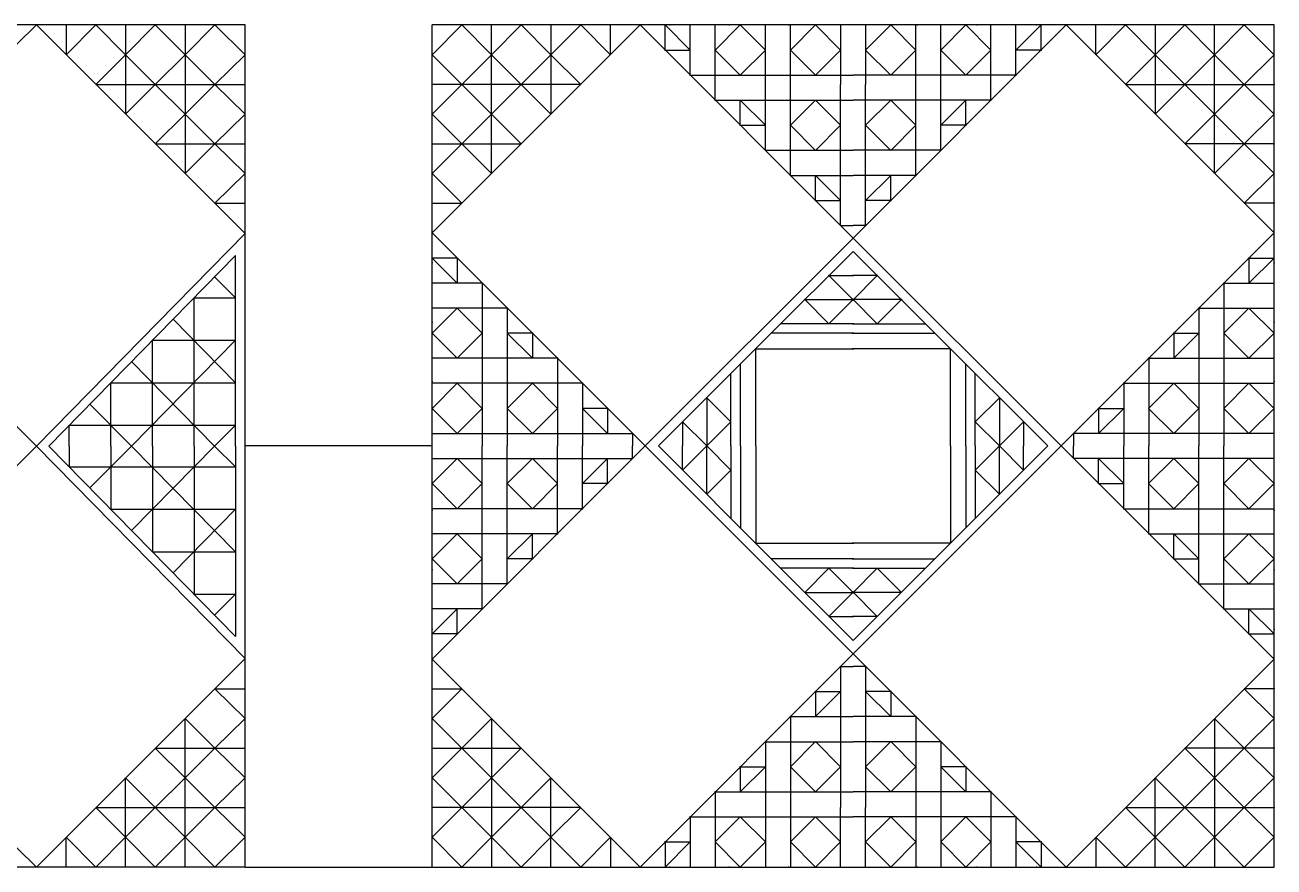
# Model space of a CAD drawing. Extents: x 4.878 to 4.998, y 5.008 to 5.128.
# Drawn here: x 4.95803 to 4.99809, y 5.00825 to 5.03525 of the extents above; entities that cross this region are included whole.
import ezdxf

# ---------------------------------------------------------------- set-up
doc = ezdxf.new("R2010")
doc.units = 0
doc.header["$MEASUREMENT"] = 0
doc.layers.get('0').update_dxf_attribs({"linetype": 'CONTINUOUS'})
for name, color, linetype in [('2', 2, 'CONTINUOUS'), ('4', 5, 'CONTINUOUS'), ('MOT', 1, 'CONTINUOUS')]:
    doc.layers.add(name, color=color, linetype=linetype)

msp = doc.modelspace()

# ---------------------------------------------------------------- linework, layer by layer
for p, q in [((4.965089360699613, 5.035245139842889), (4.938089360699612, 5.035245139842889)), ((4.965089360699613, 5.00824513984289), (4.965089360699613, 5.035245139842889)), ((4.971089360699606, 5.008245139842897), (4.971089360699606, 5.035245139842896)), ((4.998089360699607, 5.035245139842896), (4.971089360699606, 5.035245139842896)), ((4.998089360699607, 5.008245139842897), (4.998089360699607, 5.035245139842896)), ((4.965089360699613, 5.00824513984289), (4.938089360699612, 5.00824513984289)), ((4.965089360699613, 5.008245139842902), (4.971089360699613, 5.008245139842902)), ((4.971089360699606, 5.008245139842897), (4.998089360699607, 5.008245139842897))]:
    msp.add_line(p, q)
at = {"color": 1}
for p, q in [((4.977758222876451, 5.035245139842896), (4.971089360699606, 5.028576277666048)), ((4.972042055296297, 5.035245139842896), (4.971089360699606, 5.034292445246203)), ((4.972994749892989, 5.034292445246203), (4.972042055296297, 5.035245139842896)), ((4.972994749892989, 5.030481666859433), (4.972994749892989, 5.035245139842896)), ((4.972994749892989, 5.034292445246203), (4.97394744448968, 5.035245139842896)), ((4.97394744448968, 5.035245139842896), (4.974900139086378, 5.034292445246203)), ((4.974900139086378, 5.035245139842896), (4.974900139086378, 5.032387056052818)), ((4.974900139086378, 5.034292445246203), (4.975852833683069, 5.035245139842896)), ((4.975852833683069, 5.035245139842896), (4.97680552827976, 5.034292445246203)), ((4.97680552827976, 5.034292445246203), (4.97680552827976, 5.035245139842896)), ((4.977758222876451, 5.035245139842896), (4.984589360699607, 5.028414002019744)), ((4.978561820768766, 5.034441541950586), (4.978561820768766, 5.035245139842896)), ((4.978561820768766, 5.035245139842896), (4.979365418661073, 5.034441541950586)), ((4.979365418661073, 5.034441541950586), (4.979365418661073, 5.035245139842896)), ((4.980169016553381, 5.032834346165965), (4.980169016553381, 5.035245139842896)), ((4.980169016553381, 5.034441541950586), (4.980972614445696, 5.035245139842896)), ((4.980972614445696, 5.035245139842896), (4.981776212338003, 5.034441541950586)), ((4.981776212338003, 5.032030748273655), (4.981776212338003, 5.035245139842896)), ((4.982579810230311, 5.030423552489035), (4.982579810230311, 5.035245139842896)), ((4.982579810230311, 5.034440430473556), (4.983383408122625, 5.035245139842896)), ((4.983383408122625, 5.035245139842896), (4.984187006014933, 5.034440430473556)), ((4.984187006014933, 5.035245139842896), (4.984187006014933, 5.03333975064951)), ((4.991420498522755, 5.035245139842896), (4.984589360699607, 5.028414002019744)), ((4.984991715384274, 5.035245139842896), (4.984991715384274, 5.03333975064951)), ((4.985795313276588, 5.035245139842896), (4.984991715384274, 5.034440430473556)), ((4.986598911168896, 5.034440430473556), (4.985795313276588, 5.035245139842896)), ((4.986598911168896, 5.030423552489035), (4.986598911168896, 5.035245139842896)), ((4.988206106953518, 5.035245139842896), (4.987402509061203, 5.034441541950586)), ((4.987402509061203, 5.032030748273655), (4.987402509061203, 5.035245139842896)), ((4.989009704845826, 5.034441541950586), (4.988206106953518, 5.035245139842896)), ((4.989009704845826, 5.032834346165965), (4.989009704845826, 5.035245139842896)), ((4.990616900630448, 5.035245139842896), (4.989813302738133, 5.034441541950586)), ((4.989813302738133, 5.034441541950586), (4.989813302738133, 5.035245139842896)), ((4.990616900630448, 5.034441541950586), (4.990616900630448, 5.035245139842896)), ((4.991420498522755, 5.035245139842896), (4.998089360699607, 5.028576277666048)), ((4.993325887716145, 5.035245139842896), (4.992373193119446, 5.034292445246203)), ((4.992373193119446, 5.034292445246203), (4.992373193119446, 5.035245139842896)), ((4.994278582312836, 5.034292445246203), (4.993325887716145, 5.035245139842896)), ((4.995231276909527, 5.035245139842896), (4.994278582312836, 5.034292445246203)), ((4.994278582312836, 5.035245139842896), (4.994278582312836, 5.032387056052818)), ((4.996183971506218, 5.034292445246203), (4.995231276909527, 5.035245139842896)), ((4.996183971506218, 5.030481666859433), (4.996183971506218, 5.035245139842896)), ((4.996183971506218, 5.034292445246203), (4.997136666102909, 5.035245139842896)), ((4.997136666102909, 5.035245139842896), (4.998089360699607, 5.034292445246203)), ((4.971089360699606, 5.034292445246203), (4.972042055296297, 5.03333975064951)), ((4.972042055296297, 5.03333975064951), (4.972994749892989, 5.034292445246203)), ((4.97394744448968, 5.03333975064951), (4.972994749892989, 5.034292445246203)), ((4.974900139086378, 5.034292445246203), (4.97394744448968, 5.03333975064951)), ((4.975852833683069, 5.03333975064951), (4.974900139086378, 5.034292445246203)), ((4.978561820768766, 5.034441541950586), (4.979365418661073, 5.034441541950586)), ((4.979365418661073, 5.033637944058276), (4.979365418661073, 5.034441541950586)), ((4.980972614445696, 5.033635721104217), (4.980169016553381, 5.034441541950586)), ((4.981776212338003, 5.034441541950586), (4.980972614445696, 5.033635721104217)), ((4.983383408122625, 5.033635721104217), (4.982579810230311, 5.034440430473556)), ((4.984187006014933, 5.034440430473556), (4.983383408122625, 5.033635721104217)), ((4.984991715384274, 5.034440430473556), (4.985795313276588, 5.033635721104217)), ((4.985795313276588, 5.033635721104217), (4.986598911168896, 5.034440430473556)), ((4.987402509061203, 5.034441541950586), (4.988206106953518, 5.033635721104217)), ((4.988206106953518, 5.033635721104217), (4.989009704845826, 5.034441541950586)), ((4.990616900630448, 5.034441541950586), (4.989813302738133, 5.034441541950586)), ((4.989813302738133, 5.033637944058276), (4.989813302738133, 5.034441541950586)), ((4.993325887716145, 5.03333975064951), (4.994278582312836, 5.034292445246203)), ((4.994278582312836, 5.034292445246203), (4.995231276909527, 5.03333975064951)), ((4.995231276909527, 5.03333975064951), (4.996183971506218, 5.034292445246203)), ((4.997136666102909, 5.03333975064951), (4.996183971506218, 5.034292445246203)), ((4.998089360699607, 5.034292445246203), (4.997136666102909, 5.03333975064951)), ((4.971089360699606, 5.032387056052817), (4.972042055296297, 5.03333975064951)), ((4.975852833683069, 5.03333975064951), (4.971089360699606, 5.03333975064951)), ((4.972042055296297, 5.03333975064951), (4.972994749892989, 5.032387056052817)), ((4.97394744448968, 5.03333975064951), (4.972994749892989, 5.032387056052818)), ((4.974900139086378, 5.032387056052818), (4.97394744448968, 5.03333975064951)), ((4.979365418661073, 5.033637944058276), (4.984589360699607, 5.033637944058276)), ((4.984187006014933, 5.028816356704414), (4.984187006014933, 5.03333975064951)), ((4.989813302738133, 5.033637944058276), (4.984589360699607, 5.033637944058276)), ((4.984991715384274, 5.028816356704414), (4.984991715384274, 5.03333975064951)), ((4.993325887716145, 5.03333975064951), (4.998089360699607, 5.03333975064951)), ((4.994278582312836, 5.032387056052818), (4.995231276909527, 5.03333975064951)), ((4.995231276909527, 5.03333975064951), (4.996183971506218, 5.032387056052818)), ((4.997136666102909, 5.03333975064951), (4.996183971506218, 5.032387056052817)), ((4.998089360699607, 5.032387056052817), (4.997136666102909, 5.03333975064951)), ((4.980169016553381, 5.032834346165965), (4.984589360699607, 5.032834346165965)), ((4.980972614445696, 5.032834346165965), (4.981776212338003, 5.032030748273655)), ((4.980972614445696, 5.032030748273655), (4.980972614445696, 5.032834346165965)), ((4.982579810230311, 5.032029636796626), (4.983383408122625, 5.032834346165965)), ((4.983383408122625, 5.032834346165965), (4.984187006014933, 5.032029636796626)), ((4.989009704845826, 5.032834346165965), (4.984589360699607, 5.032834346165965)), ((4.985795313276588, 5.032834346165965), (4.984991715384274, 5.032029636796626)), ((4.986598911168896, 5.032029636796626), (4.985795313276588, 5.032834346165965)), ((4.988206106953518, 5.032834346165965), (4.987402509061203, 5.032030748273655)), ((4.988206106953518, 5.032030748273655), (4.988206106953518, 5.032834346165965)), ((4.972042055296297, 5.031434361456125), (4.971089360699606, 5.032387056052817)), ((4.972994749892989, 5.032387056052817), (4.972042055296297, 5.031434361456125)), ((4.972994749892989, 5.032387056052818), (4.97394744448968, 5.031434361456125)), ((4.996183971506218, 5.032387056052818), (4.995231276909527, 5.031434361456125)), ((4.996183971506218, 5.032387056052817), (4.997136666102909, 5.031434361456125)), ((4.997136666102909, 5.031434361456125), (4.998089360699607, 5.032387056052817)), ((4.980972614445696, 5.032030748273655), (4.981776212338003, 5.032030748273655)), ((4.981776212338003, 5.031227150381345), (4.981776212338003, 5.032030748273655)), ((4.983383408122625, 5.031224927427286), (4.982579810230311, 5.032029636796626)), ((4.984187006014933, 5.032029636796626), (4.983383408122625, 5.031224927427286)), ((4.984991715384274, 5.032029636796626), (4.985795313276588, 5.031224927427286)), ((4.985795313276588, 5.031224927427286), (4.986598911168896, 5.032029636796626)), ((4.987402509061203, 5.031227150381345), (4.987402509061203, 5.032030748273655)), ((4.988206106953518, 5.032030748273655), (4.987402509061203, 5.032030748273655)), ((4.972042055296297, 5.031434361456125), (4.971089360699606, 5.030481666859433)), ((4.971089360699606, 5.031434361456125), (4.97394744448968, 5.031434361456125)), ((4.972994749892989, 5.030481666859433), (4.972042055296297, 5.031434361456125)), ((4.998089360699607, 5.031434361456125), (4.995231276909527, 5.031434361456125)), ((4.996183971506218, 5.030481666859433), (4.997136666102909, 5.031434361456125)), ((4.997136666102909, 5.031434361456125), (4.998089360699607, 5.030481666859433)), ((4.981776212338003, 5.031227150381345), (4.984589360699607, 5.031227150381345)), ((4.987402509061203, 5.031227150381345), (4.984589360699607, 5.031227150381345)), ((4.987402509061203, 5.031227150381345), (4.986598911168896, 5.031227150381345)), ((4.971089360699606, 5.030481666859433), (4.972042055296297, 5.029528972262741)), ((4.982579810230311, 5.030423552489035), (4.984589360699607, 5.030423552489035)), ((4.983383408122625, 5.030423552489035), (4.984187006014933, 5.029619954596725)), ((4.983383408122625, 5.029619954596725), (4.983383408122625, 5.030423552489035)), ((4.986598911168896, 5.030423552489035), (4.984589360699607, 5.030423552489035)), ((4.985795313276588, 5.030423552489035), (4.984991715384274, 5.029619954596725)), ((4.985795313276588, 5.029619954596725), (4.985795313276588, 5.030423552489035)), ((4.998089360699607, 5.030481666859433), (4.997136666102909, 5.029528972262741)), ((4.971089360699606, 5.029528972262741), (4.972042055296297, 5.029528972262741)), ((4.983383408122625, 5.029619954596725), (4.984187006014933, 5.029619954596725)), ((4.985795313276588, 5.029619954596725), (4.984991715384274, 5.029619954596725)), ((4.998089360699607, 5.029528972262741), (4.997136666102909, 5.029528972262741)), ((4.971089360699606, 5.028576277666048), (4.977920498522755, 5.021745139842896)), ((4.984187006014933, 5.028816356704414), (4.984589360699607, 5.028816356704414)), ((4.984991715384274, 5.028816356704414), (4.984589360699607, 5.028816356704414)), ((4.998089360699607, 5.028576277666048), (4.991258222876452, 5.021745139842896)), ((4.977920498522755, 5.021745139842896), (4.984589360699607, 5.028414002019744)), ((4.991258222876452, 5.021745139842896), (4.984589360699607, 5.028414002019744)), ((4.971089360699606, 5.027772679773737), (4.971892958591914, 5.026969081881427)), ((4.971892958591914, 5.027772679773737), (4.971089360699606, 5.027772679773737)), ((4.971892958591914, 5.027772679773737), (4.971892958591914, 5.026969081881427)), ((4.981963507348167, 5.025360601146407), (4.984589360699607, 5.027986454497842)), ((4.987215214051039, 5.025360601146407), (4.984589360699607, 5.027986454497842)), ((4.997285762807293, 5.027772679773737), (4.997285762807293, 5.026969081881427)), ((4.998089360699607, 5.027772679773737), (4.997285762807293, 5.026969081881427)), ((4.997285762807293, 5.027772679773737), (4.998089360699607, 5.027772679773737)), ((4.971892958591914, 5.026969081881427), (4.971089360699606, 5.026969081881427)), ((4.972696556484221, 5.026969081881427), (4.971892958591914, 5.026969081881427)), ((4.972696556484221, 5.026969081881427), (4.972696556484221, 5.021745139842896)), ((4.983814850166466, 5.027211943964703), (4.984608933441235, 5.027211943964703)), ((4.983814850166466, 5.027211943964703), (4.984610872936832, 5.026415921194335)), ((4.985363871232748, 5.027211943964703), (4.984567848462374, 5.026415921194335)), ((4.985363871232748, 5.027211943964703), (4.984569787957971, 5.027211943964703)), ((4.996482164914985, 5.026969081881427), (4.996482164914985, 5.021745139842896)), ((4.996482164914985, 5.026969081881427), (4.997285762807293, 5.026969081881427)), ((4.997285762807293, 5.026969081881427), (4.998089360699607, 5.026969081881427)), ((4.971892958591914, 5.026165483989117), (4.971089360699606, 5.025361886096807)), ((4.973500154376536, 5.026165483989117), (4.971089360699606, 5.026165483989117)), ((4.972698779438288, 5.025361886096807), (4.971892958591914, 5.026165483989117)), ((4.973500154376536, 5.026165483989117), (4.973500154376536, 5.021745139842896)), ((4.983040339633325, 5.026437433431564), (4.984610820522645, 5.026437433431564)), ((4.983040339633325, 5.026437433431564), (4.983814850166466, 5.025662922898425)), ((4.984610768363245, 5.026458841095202), (4.983814850166466, 5.025662922898425)), ((4.986138381765882, 5.026437433431564), (4.984567900876568, 5.026437433431564)), ((4.984567953035969, 5.026458841095202), (4.985363871232748, 5.025662922898425)), ((4.986138381765882, 5.026437433431564), (4.985363871232748, 5.025662922898425)), ((4.995678567022678, 5.026165483989117), (4.995678567022678, 5.021745139842896)), ((4.995678567022678, 5.026165483989117), (4.998089360699607, 5.026165483989117)), ((4.996479941960926, 5.025361886096807), (4.997285762807293, 5.026165483989117)), ((4.997285762807293, 5.026165483989117), (4.998089360699607, 5.025361886096807)), ((4.971089360699606, 5.025361886096807), (4.971892958591914, 5.024558288204497)), ((4.971892958591914, 5.024558288204497), (4.972698779438288, 5.025361886096807)), ((4.973500154376536, 5.025361886096807), (4.974303752268844, 5.024558288204497)), ((4.974303752268844, 5.025361886096807), (4.973500154376536, 5.025361886096807)), ((4.974303752268844, 5.025361886096807), (4.974303752268844, 5.024558288204497)), ((4.978348046044657, 5.021745139842896), (4.981963507348167, 5.025360601146407)), ((4.984613444205719, 5.025360601146407), (4.981963507348167, 5.025360601146407)), ((4.984612707604049, 5.025662922898425), (4.982265829100184, 5.025662922898425)), ((4.984565277193488, 5.025360601146407), (4.987215214051039, 5.025360601146407)), ((4.984566013795165, 5.025662922898425), (4.986912892299022, 5.025662922898425)), ((4.99083067535455, 5.021745139842896), (4.987215214051039, 5.025360601146407)), ((4.994874969130363, 5.025361886096807), (4.995678567022678, 5.025361886096807)), ((4.994874969130363, 5.025361886096807), (4.994874969130363, 5.024558288204497)), ((4.995678567022678, 5.025361886096807), (4.994874969130363, 5.024558288204497)), ((4.997285762807293, 5.024558288204497), (4.996479941960926, 5.025361886096807)), ((4.998089360699607, 5.025361886096807), (4.997285762807293, 5.024558288204497)), ((4.974303752268844, 5.024558288204497), (4.971089360699606, 5.024558288204497)), ((4.975107350161158, 5.024558288204497), (4.974303752268844, 5.024558288204497)), ((4.975107350161158, 5.024558288204497), (4.975107350161158, 5.021745139842896)), ((4.975107350161158, 5.024558288204497), (4.975107350161158, 5.023754690312186)), ((4.981468703372128, 5.021745139842896), (4.981468703372128, 5.024865797170369)), ((4.981468703372128, 5.024865797170369), (4.984614649786975, 5.024865797170369)), ((4.987710018027078, 5.024865797170369), (4.984564071612231, 5.024865797170369)), ((4.987710018027078, 5.021745139842896), (4.987710018027078, 5.024865797170369)), ((4.994071371238055, 5.024558288204497), (4.994071371238055, 5.021745139842896)), ((4.994071371238055, 5.024558288204497), (4.994874969130363, 5.024558288204497)), ((4.994071371238055, 5.024558288204497), (4.994071371238055, 5.023754690312186)), ((4.994874969130363, 5.024558288204497), (4.998089360699607, 5.024558288204497)), ((4.980973899396096, 5.021745139842896), (4.980973899396096, 5.024370993194331)), ((4.988204822003118, 5.021745139842896), (4.988204822003118, 5.024370993194331)), ((4.971894070068947, 5.023754690312186), (4.971089360699606, 5.022951092419877)), ((4.975910948053466, 5.023754690312186), (4.971089360699606, 5.023754690312186)), ((4.972698779438288, 5.022951092419877), (4.971894070068947, 5.023754690312186)), ((4.974304863745877, 5.023754690312186), (4.973500154376536, 5.022951092419877)), ((4.975109573115217, 5.022951092419877), (4.974304863745877, 5.023754690312186)), ((4.975910948053466, 5.023754690312186), (4.975910948053466, 5.021745139842896)), ((4.980671577644079, 5.021745139842896), (4.980671577644079, 5.024068671442313)), ((4.988507143755134, 5.021745139842896), (4.988507143755134, 5.024068671442313)), ((4.993267773345741, 5.023754690312186), (4.993267773345741, 5.021745139842896)), ((4.993267773345741, 5.023754690312186), (4.998089360699607, 5.023754690312186)), ((4.994069148283996, 5.022951092419877), (4.994873857653337, 5.023754690312186)), ((4.994873857653337, 5.023754690312186), (4.995678567022678, 5.022951092419877)), ((4.996479941960926, 5.022951092419877), (4.997284651330267, 5.023754690312186)), ((4.997284651330267, 5.023754690312186), (4.998089360699607, 5.022951092419877)), ((4.979897067110938, 5.023294160909175), (4.979897067110938, 5.021745139842896)), ((4.979897067110938, 5.023294160909175), (4.980671577644079, 5.022519650376036)), ((4.989281654288275, 5.023294160909175), (4.988507143755134, 5.022519650376036)), ((4.989281654288275, 5.023294160909175), (4.989281654288275, 5.021745139842896)), ((4.971089360699606, 5.022951092419877), (4.971894070068947, 5.022147494527566)), ((4.971894070068947, 5.022147494527566), (4.972698779438288, 5.022951092419877)), ((4.973500154376536, 5.022951092419877), (4.974304863745877, 5.022147494527566)), ((4.974304863745877, 5.022147494527566), (4.975109573115217, 5.022951092419877)), ((4.975910948053466, 5.022951092419877), (4.976714545945773, 5.022147494527566)), ((4.976714545945773, 5.022951092419877), (4.975910948053466, 5.022951092419877)), ((4.976714545945773, 5.022951092419877), (4.976714545945773, 5.022147494527566)), ((4.992464175453433, 5.022951092419877), (4.992464175453433, 5.022147494527566)), ((4.993267773345741, 5.022951092419877), (4.992464175453433, 5.022147494527566)), ((4.992464175453433, 5.022951092419877), (4.993267773345741, 5.022951092419877)), ((4.994873857653337, 5.022147494527566), (4.994069148283996, 5.022951092419877)), ((4.995678567022678, 5.022951092419877), (4.994873857653337, 5.022147494527566)), ((4.997284651330267, 5.022147494527566), (4.996479941960926, 5.022951092419877)), ((4.998089360699607, 5.022951092419877), (4.997284651330267, 5.022147494527566)), ((4.979122556577797, 5.022519650376036), (4.979897067110938, 5.021745139842896)), ((4.979122556577797, 5.022519650376036), (4.979122556577797, 5.021745139842896)), ((4.979897067110938, 5.021745139842896), (4.980671577644079, 5.022519650376036)), ((4.989281654288275, 5.021745139842896), (4.988507143755134, 5.022519650376036)), ((4.990056164821409, 5.022519650376036), (4.989281654288275, 5.021745139842896)), ((4.990056164821409, 5.022519650376036), (4.990056164821409, 5.021745139842896)), ((4.971089360699606, 5.022147494527566), (4.977518143838088, 5.022147494527566)), ((4.977518143838088, 5.022147494527566), (4.977518143838088, 5.021745139842896)), ((4.998089360699607, 5.022147494527566), (4.991660577561126, 5.022147494527566)), ((4.991660577561126, 5.022147494527566), (4.991660577561126, 5.021745139842896)), ((4.971089360699606, 5.014914002019744), (4.977920498522755, 5.021745139842896)), ((4.972696556484221, 5.016521197804365), (4.972696556484221, 5.021745139842896)), ((4.973500154376536, 5.017324795696675), (4.973500154376536, 5.021745139842896)), ((4.975107350161158, 5.018931991481296), (4.975107350161158, 5.021745139842896)), ((4.975910948053466, 5.019735589373605), (4.975910948053466, 5.021745139842896)), ((4.977518143838088, 5.021342785158225), (4.977518143838088, 5.021745139842896)), ((4.977920498522755, 5.021745139842896), (4.984589360699607, 5.015076277666047)), ((4.978348046044657, 5.021745139842896), (4.981963507348167, 5.018129678539385)), ((4.979122556577797, 5.020970629309756), (4.979122556577797, 5.021745139842896)), ((4.979122556577797, 5.020970629309756), (4.979897067110938, 5.021745139842896)), ((4.979897067110938, 5.021745139842896), (4.980671577644079, 5.020970629309756)), ((4.979897067110938, 5.020196118776617), (4.979897067110938, 5.021745139842896)), ((4.980671577644079, 5.021745139842896), (4.980671577644079, 5.019421608243478)), ((4.980973899396096, 5.021745139842896), (4.980973899396096, 5.019119286491462)), ((4.981468703372128, 5.021745139842896), (4.981468703372128, 5.018624482515423)), ((4.991258222876452, 5.021745139842896), (4.984589360699607, 5.015076277666047)), ((4.99083067535455, 5.021745139842896), (4.987215214051039, 5.018129678539385)), ((4.987710018027078, 5.021745139842896), (4.987710018027078, 5.018624482515423)), ((4.988204822003118, 5.021745139842896), (4.988204822003118, 5.019119286491462)), ((4.989281654288275, 5.021745139842896), (4.988507143755134, 5.020970629309756)), ((4.988507143755134, 5.021745139842896), (4.988507143755134, 5.019421608243478)), ((4.990056164821409, 5.020970629309756), (4.989281654288275, 5.021745139842896)), ((4.989281654288275, 5.020196118776617), (4.989281654288275, 5.021745139842896)), ((4.990056164821409, 5.020970629309756), (4.990056164821409, 5.021745139842896)), ((4.998089360699607, 5.014914002019744), (4.991258222876452, 5.021745139842896)), ((4.991660577561126, 5.021342785158225), (4.991660577561126, 5.021745139842896)), ((4.993267773345741, 5.019735589373605), (4.993267773345741, 5.021745139842896)), ((4.994071371238055, 5.018931991481296), (4.994071371238055, 5.021745139842896)), ((4.995678567022678, 5.017324795696675), (4.995678567022678, 5.021745139842896)), ((4.996482164914985, 5.016521197804365), (4.996482164914985, 5.021745139842896)), ((4.971089360699606, 5.020539187265916), (4.971894070068947, 5.021342785158226)), ((4.971089360699606, 5.021342785158226), (4.977518143838088, 5.021342785158225)), ((4.971894070068947, 5.021342785158226), (4.972698779438288, 5.020539187265916)), ((4.973500154376536, 5.020539187265916), (4.974304863745877, 5.021342785158226)), ((4.974304863745877, 5.021342785158226), (4.975109573115217, 5.020539187265916)), ((4.975910948053466, 5.020539187265916), (4.976714545945773, 5.021342785158225)), ((4.976714545945773, 5.020539187265916), (4.976714545945773, 5.021342785158225)), ((4.998089360699607, 5.021342785158226), (4.991660577561126, 5.021342785158225)), ((4.992464175453433, 5.020539187265916), (4.992464175453433, 5.021342785158225)), ((4.993267773345741, 5.020539187265916), (4.992464175453433, 5.021342785158225)), ((4.994873857653337, 5.021342785158226), (4.994069148283996, 5.020539187265916)), ((4.995678567022678, 5.020539187265916), (4.994873857653337, 5.021342785158226)), ((4.997284651330267, 5.021342785158226), (4.996479941960926, 5.020539187265916)), ((4.998089360699607, 5.020539187265916), (4.997284651330267, 5.021342785158226)), ((4.979897067110938, 5.020196118776617), (4.980671577644079, 5.020970629309756)), ((4.989281654288275, 5.020196118776617), (4.988507143755134, 5.020970629309756)), ((4.971894070068947, 5.019735589373605), (4.971089360699606, 5.020539187265916)), ((4.972698779438288, 5.020539187265916), (4.971894070068947, 5.019735589373605)), ((4.974304863745877, 5.019735589373605), (4.973500154376536, 5.020539187265916)), ((4.975109573115217, 5.020539187265916), (4.974304863745877, 5.019735589373605)), ((4.976714545945773, 5.020539187265916), (4.975910948053466, 5.020539187265916)), ((4.992464175453433, 5.020539187265916), (4.993267773345741, 5.020539187265916)), ((4.994069148283996, 5.020539187265916), (4.994873857653337, 5.019735589373605)), ((4.994873857653337, 5.019735589373605), (4.995678567022678, 5.020539187265916)), ((4.996479941960926, 5.020539187265916), (4.997284651330267, 5.019735589373605)), ((4.997284651330267, 5.019735589373605), (4.998089360699607, 5.020539187265916)), ((4.975910948053466, 5.019735589373605), (4.971089360699606, 5.019735589373605)), ((4.993267773345741, 5.019735589373605), (4.998089360699607, 5.019735589373605)), ((4.994071371238055, 5.018931991481296), (4.994071371238055, 5.019735589373605)), ((4.974303752268844, 5.018931991481296), (4.971089360699606, 5.018931991481296)), ((4.971089360699606, 5.018128393588984), (4.971892958591914, 5.018931991481296)), ((4.971892958591914, 5.018931991481296), (4.972698779438288, 5.018128393588984)), ((4.973500154376536, 5.018128393588984), (4.974303752268844, 5.018931991481296)), ((4.975107350161158, 5.018931991481296), (4.974303752268844, 5.018931991481296)), ((4.974303752268844, 5.018128393588984), (4.974303752268844, 5.018931991481296)), ((4.994071371238055, 5.018931991481296), (4.994874969130363, 5.018931991481296)), ((4.994874969130363, 5.018128393588984), (4.994874969130363, 5.018931991481296)), ((4.995678567022678, 5.018128393588984), (4.994874969130363, 5.018931991481296)), ((4.994874969130363, 5.018931991481296), (4.998089360699607, 5.018931991481296)), ((4.997285762807293, 5.018931991481296), (4.996479941960926, 5.018128393588984)), ((4.998089360699607, 5.018128393588984), (4.997285762807293, 5.018931991481296)), ((4.981468703372128, 5.018624482515423), (4.984614649786975, 5.018624482515423)), ((4.987710018027078, 5.018624482515423), (4.984564071612231, 5.018624482515423)), ((4.971892958591914, 5.017324795696675), (4.971089360699606, 5.018128393588984)), ((4.972698779438288, 5.018128393588984), (4.971892958591914, 5.017324795696675)), ((4.974303752268844, 5.018128393588984), (4.973500154376536, 5.018128393588984)), ((4.981963507348167, 5.018129678539385), (4.984589360699607, 5.015503825187951)), ((4.984613444205719, 5.018129678539385), (4.981963507348167, 5.018129678539385)), ((4.984565277193488, 5.018129678539385), (4.987215214051039, 5.018129678539385)), ((4.987215214051039, 5.018129678539385), (4.984589360699607, 5.015503825187951)), ((4.994874969130363, 5.018128393588984), (4.995678567022678, 5.018128393588984)), ((4.996479941960926, 5.018128393588984), (4.997285762807293, 5.017324795696675)), ((4.997285762807293, 5.017324795696675), (4.998089360699607, 5.018128393588984)), ((4.984612707604049, 5.017827356787368), (4.982265829100184, 5.017827356787368)), ((4.983040339633325, 5.017052846254229), (4.983814850166466, 5.017827356787368)), ((4.984610768363245, 5.01703143859059), (4.983814850166466, 5.017827356787368)), ((4.984566013795165, 5.017827356787368), (4.986912892299022, 5.017827356787368)), ((4.984567953035969, 5.01703143859059), (4.985363871232748, 5.017827356787368)), ((4.986138381765882, 5.017052846254229), (4.985363871232748, 5.017827356787368)), ((4.973500154376536, 5.017324795696675), (4.971089360699606, 5.017324795696675)), ((4.995678567022678, 5.017324795696675), (4.998089360699607, 5.017324795696675)), ((4.983040339633325, 5.017052846254229), (4.984610820522645, 5.017052846254229)), ((4.983814850166466, 5.01627833572109), (4.984610872936832, 5.017074358491457)), ((4.985363871232748, 5.01627833572109), (4.984567848462374, 5.017074358491457)), ((4.986138381765882, 5.017052846254229), (4.984567900876568, 5.017052846254229)), ((4.971089360699606, 5.015717599912055), (4.971892958591914, 5.016521197804365)), ((4.971892958591914, 5.016521197804365), (4.971089360699606, 5.016521197804365)), ((4.972696556484221, 5.016521197804365), (4.971892958591914, 5.016521197804365)), ((4.971892958591914, 5.015717599912055), (4.971892958591914, 5.016521197804365)), ((4.996482164914985, 5.016521197804365), (4.997285762807293, 5.016521197804365)), ((4.997285762807293, 5.015717599912055), (4.997285762807293, 5.016521197804365)), ((4.998089360699607, 5.015717599912055), (4.997285762807293, 5.016521197804365)), ((4.997285762807293, 5.016521197804365), (4.998089360699607, 5.016521197804365)), ((4.983814850166466, 5.01627833572109), (4.984608933441235, 5.01627833572109)), ((4.985363871232748, 5.01627833572109), (4.984569787957971, 5.01627833572109)), ((4.971892958591914, 5.015717599912055), (4.971089360699606, 5.015717599912055)), ((4.997285762807293, 5.015717599912055), (4.998089360699607, 5.015717599912055)), ((4.977758222876451, 5.008245139842896), (4.971089360699606, 5.014914002019744)), ((4.977758222876451, 5.008245139842896), (4.984589360699607, 5.015076277666047)), ((4.991420498522755, 5.008245139842896), (4.984589360699607, 5.015076277666047)), ((4.991420498522755, 5.008245139842896), (4.998089360699607, 5.014914002019744)), ((4.984187006014933, 5.014673922981378), (4.984187006014933, 5.010150529036281)), ((4.984187006014933, 5.014673922981378), (4.984589360699607, 5.014673922981378)), ((4.984991715384274, 5.014673922981378), (4.984589360699607, 5.014673922981378)), ((4.984991715384274, 5.014673922981378), (4.984991715384274, 5.010150529036281)), ((4.971089360699606, 5.01300861282636), (4.972042055296297, 5.013961307423052)), ((4.971089360699606, 5.013961307423052), (4.972042055296297, 5.013961307423052)), ((4.983383408122625, 5.013870325089067), (4.983383408122625, 5.013066727196757)), ((4.983383408122625, 5.013066727196757), (4.984187006014933, 5.013870325089067)), ((4.983383408122625, 5.013870325089067), (4.984187006014933, 5.013870325089067)), ((4.985795313276588, 5.013066727196757), (4.984991715384274, 5.013870325089067)), ((4.985795313276588, 5.013870325089067), (4.984991715384274, 5.013870325089067)), ((4.985795313276588, 5.013870325089067), (4.985795313276588, 5.013066727196757)), ((4.998089360699607, 5.01300861282636), (4.997136666102909, 5.013961307423052)), ((4.998089360699607, 5.013961307423052), (4.997136666102909, 5.013961307423052)), ((4.972042055296297, 5.012055918229667), (4.971089360699606, 5.01300861282636)), ((4.972994749892989, 5.01300861282636), (4.972042055296297, 5.012055918229667)), ((4.972994749892989, 5.01300861282636), (4.972994749892989, 5.008245139842896)), ((4.982579810230311, 5.013066727196757), (4.984589360699607, 5.013066727196757)), ((4.982579810230311, 5.013066727196757), (4.982579810230311, 5.008245139842896)), ((4.986598911168896, 5.013066727196757), (4.984589360699607, 5.013066727196757)), ((4.986598911168896, 5.013066727196757), (4.986598911168896, 5.008245139842896)), ((4.996183971506218, 5.01300861282636), (4.997136666102909, 5.012055918229667)), ((4.996183971506218, 5.01300861282636), (4.996183971506218, 5.008245139842896)), ((4.997136666102909, 5.012055918229667), (4.998089360699607, 5.01300861282636)), ((4.981776212338003, 5.012263129304447), (4.984589360699607, 5.012263129304447)), ((4.981776212338003, 5.012263129304447), (4.981776212338003, 5.011459531412137)), ((4.981776212338003, 5.012263129304447), (4.982579810230311, 5.012263129304447)), ((4.983383408122625, 5.012265352258506), (4.982579810230311, 5.011460642889166)), ((4.984187006014933, 5.011460642889166), (4.983383408122625, 5.012265352258506)), ((4.987402509061203, 5.012263129304447), (4.984589360699607, 5.012263129304447)), ((4.984991715384274, 5.011460642889166), (4.985795313276588, 5.012265352258506)), ((4.985795313276588, 5.012265352258506), (4.986598911168896, 5.011460642889166)), ((4.987402509061203, 5.012263129304447), (4.986598911168896, 5.012263129304447)), ((4.987402509061203, 5.012263129304447), (4.987402509061203, 5.011459531412137)), ((4.972042055296297, 5.012055918229667), (4.971089360699606, 5.011103223632974)), ((4.971089360699606, 5.012055918229667), (4.97394744448968, 5.012055918229667)), ((4.972994749892989, 5.011103223632974), (4.972042055296297, 5.012055918229667)), ((4.972994749892989, 5.011103223632974), (4.97394744448968, 5.012055918229667)), ((4.996183971506218, 5.011103223632974), (4.995231276909527, 5.012055918229667)), ((4.998089360699607, 5.012055918229667), (4.995231276909527, 5.012055918229667)), ((4.996183971506218, 5.011103223632974), (4.997136666102909, 5.012055918229667)), ((4.997136666102909, 5.012055918229667), (4.998089360699607, 5.011103223632974)), ((4.980972614445696, 5.011459531412137), (4.980972614445696, 5.010655933519827)), ((4.980972614445696, 5.010655933519827), (4.981776212338003, 5.011459531412137)), ((4.980972614445696, 5.011459531412137), (4.981776212338003, 5.011459531412137)), ((4.981776212338003, 5.011459531412137), (4.981776212338003, 5.008245139842896)), ((4.982579810230311, 5.011460642889166), (4.983383408122625, 5.010655933519827)), ((4.983383408122625, 5.010655933519827), (4.984187006014933, 5.011460642889166)), ((4.985795313276588, 5.010655933519827), (4.984991715384274, 5.011460642889166)), ((4.986598911168896, 5.011460642889166), (4.985795313276588, 5.010655933519827)), ((4.988206106953518, 5.010655933519827), (4.987402509061203, 5.011459531412137)), ((4.988206106953518, 5.011459531412137), (4.987402509061203, 5.011459531412137)), ((4.987402509061203, 5.011459531412137), (4.987402509061203, 5.008245139842896)), ((4.988206106953518, 5.011459531412137), (4.988206106953518, 5.010655933519827)), ((4.971089360699606, 5.011103223632974), (4.972042055296297, 5.010150529036281)), ((4.972042055296297, 5.010150529036281), (4.972994749892989, 5.011103223632974)), ((4.97394744448968, 5.010150529036281), (4.972994749892989, 5.011103223632974)), ((4.974900139086378, 5.011103223632974), (4.97394744448968, 5.010150529036281)), ((4.974900139086378, 5.008245139842896), (4.974900139086378, 5.011103223632974)), ((4.994278582312836, 5.011103223632974), (4.995231276909527, 5.010150529036281)), ((4.994278582312836, 5.008245139842896), (4.994278582312836, 5.011103223632974)), ((4.995231276909527, 5.010150529036281), (4.996183971506218, 5.011103223632974)), ((4.997136666102909, 5.010150529036281), (4.996183971506218, 5.011103223632974)), ((4.998089360699607, 5.011103223632974), (4.997136666102909, 5.010150529036281)), ((4.980169016553381, 5.010655933519827), (4.984589360699607, 5.010655933519827)), ((4.980169016553381, 5.010655933519827), (4.980169016553381, 5.008245139842896)), ((4.989009704845826, 5.010655933519827), (4.984589360699607, 5.010655933519827)), ((4.989009704845826, 5.010655933519827), (4.989009704845826, 5.008245139842896)), ((4.971089360699606, 5.009197834439589), (4.972042055296297, 5.010150529036281)), ((4.975852833683069, 5.010150529036281), (4.971089360699606, 5.010150529036281)), ((4.972042055296297, 5.010150529036281), (4.972994749892989, 5.009197834439589)), ((4.97394744448968, 5.010150529036281), (4.972994749892989, 5.009197834439589)), ((4.974900139086378, 5.009197834439589), (4.97394744448968, 5.010150529036281)), ((4.975852833683069, 5.010150529036281), (4.974900139086378, 5.009197834439589)), ((4.984187006014933, 5.008245139842896), (4.984187006014933, 5.010150529036281)), ((4.984991715384274, 5.008245139842896), (4.984991715384274, 5.010150529036281)), ((4.993325887716145, 5.010150529036281), (4.994278582312836, 5.009197834439589)), ((4.993325887716145, 5.010150529036281), (4.998089360699607, 5.010150529036281)), ((4.994278582312836, 5.009197834439589), (4.995231276909527, 5.010150529036281)), ((4.995231276909527, 5.010150529036281), (4.996183971506218, 5.009197834439589)), ((4.997136666102909, 5.010150529036281), (4.996183971506218, 5.009197834439589)), ((4.998089360699607, 5.009197834439589), (4.997136666102909, 5.010150529036281)), ((4.979365418661073, 5.009852335627516), (4.984589360699607, 5.009852335627516)), ((4.979365418661073, 5.009852335627516), (4.979365418661073, 5.009048737735206)), ((4.980972614445696, 5.009854558581575), (4.980169016553381, 5.009048737735206)), ((4.981776212338003, 5.009048737735206), (4.980972614445696, 5.009854558581575)), ((4.983383408122625, 5.009854558581575), (4.982579810230311, 5.009049849212236)), ((4.984187006014933, 5.009049849212236), (4.983383408122625, 5.009854558581575)), ((4.989813302738133, 5.009852335627516), (4.984589360699607, 5.009852335627516)), ((4.984991715384274, 5.009049849212236), (4.985795313276588, 5.009854558581575)), ((4.985795313276588, 5.009854558581575), (4.986598911168896, 5.009049849212236)), ((4.987402509061203, 5.009048737735206), (4.988206106953518, 5.009854558581575)), ((4.988206106953518, 5.009854558581575), (4.989009704845826, 5.009048737735206)), ((4.989813302738133, 5.009852335627516), (4.989813302738133, 5.009048737735206)), ((4.972042055296297, 5.008245139842896), (4.971089360699606, 5.009197834439589)), ((4.972994749892989, 5.009197834439589), (4.972042055296297, 5.008245139842896)), ((4.972994749892989, 5.009197834439589), (4.97394744448968, 5.008245139842896)), ((4.97394744448968, 5.008245139842896), (4.974900139086378, 5.009197834439589)), ((4.974900139086378, 5.009197834439589), (4.975852833683069, 5.008245139842896)), ((4.975852833683069, 5.008245139842896), (4.97680552827976, 5.009197834439589)), ((4.97680552827976, 5.009197834439589), (4.97680552827976, 5.008245139842897)), ((4.978561820768766, 5.008245139842896), (4.979365418661073, 5.009048737735206)), ((4.978561820768766, 5.009048737735206), (4.979365418661073, 5.009048737735206)), ((4.978561820768766, 5.009048737735206), (4.978561820768766, 5.008245139842896)), ((4.979365418661073, 5.009048737735206), (4.979365418661073, 5.008245139842896)), ((4.980169016553381, 5.009048737735206), (4.980972614445696, 5.008245139842896)), ((4.980972614445696, 5.008245139842896), (4.981776212338003, 5.009048737735206)), ((4.982579810230311, 5.009049849212236), (4.983383408122625, 5.008245139842896)), ((4.983383408122625, 5.008245139842896), (4.984187006014933, 5.009049849212236)), ((4.985795313276588, 5.008245139842896), (4.984991715384274, 5.009049849212236)), ((4.986598911168896, 5.009049849212236), (4.985795313276588, 5.008245139842896)), ((4.988206106953518, 5.008245139842896), (4.987402509061203, 5.009048737735206)), ((4.989009704845826, 5.009048737735206), (4.988206106953518, 5.008245139842896)), ((4.990616900630448, 5.008245139842896), (4.989813302738133, 5.009048737735206)), ((4.990616900630448, 5.009048737735206), (4.989813302738133, 5.009048737735206)), ((4.989813302738133, 5.009048737735206), (4.989813302738133, 5.008245139842896)), ((4.990616900630448, 5.009048737735206), (4.990616900630448, 5.008245139842896)), ((4.993325887716145, 5.008245139842896), (4.992373193119446, 5.009197834439589)), ((4.992373193119446, 5.009197834439589), (4.992373193119446, 5.008245139842897)), ((4.994278582312836, 5.009197834439589), (4.993325887716145, 5.008245139842896)), ((4.995231276909527, 5.008245139842896), (4.994278582312836, 5.009197834439589)), ((4.996183971506218, 5.009197834439589), (4.995231276909527, 5.008245139842896)), ((4.996183971506218, 5.009197834439589), (4.997136666102909, 5.008245139842896)), ((4.997136666102909, 5.008245139842896), (4.998089360699607, 5.009197834439589))]:
    msp.add_line(p, q, dxfattribs=at)
for p in [(4.972994749892989, 5.035245139842896), (4.974900139086378, 5.035245139842896), (4.97680552827976, 5.035245139842896), (4.978710917473142, 5.035245139842896), (4.978710917473142, 5.035245139842896), (4.980616306666532, 5.035245139842896), (4.980616306666532, 5.035245139842896), (4.982521695859914, 5.035245139842896), (4.982521695859914, 5.035245139842896), (4.982521695859914, 5.035245139842896), (4.986657025539293, 5.035245139842896), (4.986657025539293, 5.035245139842896), (4.986657025539293, 5.035245139842896), (4.988562414732682, 5.035245139842896), (4.988562414732682, 5.035245139842896), (4.990467803926064, 5.035245139842896), (4.990467803926064, 5.035245139842896), (4.992373193119446, 5.035245139842896), (4.994278582312836, 5.035245139842896), (4.996183971506218, 5.035245139842896), (4.978561820768766, 5.034441541950586), (4.990616900630448, 5.034441541950586), (4.971089360699606, 5.03333975064951), (4.979365418661073, 5.033637944058276), (4.989813302738133, 5.033637944058276), (4.998089360699607, 5.03333975064951), (4.980169016553381, 5.032834346165965), (4.989009704845826, 5.032834346165965), (4.980972614445696, 5.032030748273655), (4.988206106953518, 5.032030748273655), (4.971089360699606, 5.031434361456125), (4.998089360699607, 5.031434361456125), (4.981776212338003, 5.031227150381345), (4.987402509061203, 5.031227150381345), (4.982579810230311, 5.030423552489035), (4.986598911168896, 5.030423552489035), (4.971089360699606, 5.029528972262741), (4.983383408122625, 5.029619954596725), (4.985795313276588, 5.029619954596725), (4.998089360699607, 5.029528972262741), (4.971892958591914, 5.027772679773737), (4.997285762807293, 5.027772679773737), (4.971089360699606, 5.027623583069355), (4.971089360699606, 5.027623583069355), (4.998089360699607, 5.027623583069355), (4.998089360699607, 5.027623583069355), (4.972696556484221, 5.026969081881427), (4.983814850166466, 5.027211943964703), (4.985363871232748, 5.027211943964703), (4.996482164914985, 5.026969081881427), (4.973500154376536, 5.026165483989117), (4.983040339633325, 5.026437433431564), (4.986138381765882, 5.026437433431564), (4.995678567022678, 5.026165483989117), (4.971089360699606, 5.02571819387597), (4.971089360699606, 5.02571819387597), (4.998089360699607, 5.02571819387597), (4.998089360699607, 5.02571819387597), (4.974303752268844, 5.025361886096807), (4.994874969130363, 5.025361886096807), (4.975107350161158, 5.024558288204497), (4.994071371238055, 5.024558288204497), (4.971089360699606, 5.023812804682585), (4.971089360699606, 5.023812804682585), (4.975910948053466, 5.023754690312186), (4.993267773345741, 5.023754690312186), (4.998089360699607, 5.023812804682585), (4.998089360699607, 5.023812804682585), (4.976714545945773, 5.022951092419877), (4.992464175453433, 5.022951092419877), (4.976714545945773, 5.020539187265916), (4.992464175453433, 5.020539187265916), (4.975910948053466, 5.019735589373605), (4.993267773345741, 5.019735589373605), (4.971089360699606, 5.019677475003207), (4.971089360699606, 5.019677475003207), (4.998089360699607, 5.019677475003207), (4.998089360699607, 5.019677475003207), (4.975107350161158, 5.018931991481296), (4.994071371238055, 5.018931991481296), (4.974303752268844, 5.018128393588984), (4.994874969130363, 5.018128393588984), (4.971089360699606, 5.017772085809822), (4.971089360699606, 5.017772085809822), (4.998089360699607, 5.017772085809822), (4.998089360699607, 5.017772085809822), (4.973500154376536, 5.017324795696675), (4.995678567022678, 5.017324795696675), (4.972696556484221, 5.016521197804365), (4.996482164914985, 5.016521197804365), (4.971089360699606, 5.015866696616436), (4.971089360699606, 5.015866696616436), (4.971892958591914, 5.015717599912055), (4.997285762807293, 5.015717599912055), (4.998089360699607, 5.015866696616436), (4.998089360699607, 5.015866696616436), (4.971089360699606, 5.013961307423052), (4.983383408122625, 5.013870325089067), (4.985795313276588, 5.013870325089067), (4.998089360699607, 5.013961307423052), (4.982579810230311, 5.013066727196757), (4.986598911168896, 5.013066727196757), (4.981776212338003, 5.012263129304447), (4.987402509061203, 5.012263129304447), (4.971089360699606, 5.012055918229667), (4.998089360699607, 5.012055918229667), (4.980972614445696, 5.011459531412137), (4.988206106953518, 5.011459531412137), (4.980169016553381, 5.010655933519827), (4.989009704845826, 5.010655933519827), (4.971089360699606, 5.010150529036281), (4.998089360699607, 5.010150529036281), (4.979365418661073, 5.009852335627516), (4.989813302738133, 5.009852335627516), (4.978561820768766, 5.009048737735206), (4.990616900630448, 5.009048737735206), (4.972994749892989, 5.008245139842896), (4.974900139086378, 5.008245139842896), (4.97680552827976, 5.008245139842896), (4.978710917473142, 5.008245139842896), (4.978710917473142, 5.008245139842896), (4.980616306666532, 5.008245139842896), (4.980616306666532, 5.008245139842896), (4.982521695859914, 5.008245139842896), (4.982521695859914, 5.008245139842896), (4.982521695859914, 5.008245139842896), (4.986657025539293, 5.008245139842896), (4.986657025539293, 5.008245139842896), (4.986657025539293, 5.008245139842896), (4.988562414732682, 5.008245139842896), (4.988562414732682, 5.008245139842896), (4.990467803926064, 5.008245139842896), (4.990467803926064, 5.008245139842896), (4.992373193119446, 5.008245139842896), (4.994278582312836, 5.008245139842896), (4.996183971506218, 5.008245139842896)]:
    msp.add_point(p, dxfattribs=at)
at = {"layer": '2', "color": 1}
for p, q in [((4.959354246877714, 5.034292470651383), (4.960306649314729, 5.035245139842885)), ((4.959354246877714, 5.035245139842885), (4.959354246877714, 5.034291492551596)), ((4.960306649314729, 5.035245139842885), (4.961259318506235, 5.034292470651383)), ((4.961259318506235, 5.035245139842885), (4.961259318506235, 5.032386420923078)), ((4.961259318506235, 5.034292470651383), (4.96221172094325, 5.035245139842885)), ((4.96221172094325, 5.035245139842885), (4.963164390134756, 5.034292470651383)), ((4.963164390134756, 5.035245139842885), (4.963164390134756, 5.030481349294559)), ((4.963164390134756, 5.034292470651383), (4.964116792571771, 5.035245139842885)), ((4.964116792571771, 5.035245139842885), (4.965089360699606, 5.034292470651383)), ((4.961259318506235, 5.034292470651383), (4.960306649314729, 5.033340068214367)), ((4.96221172094325, 5.033340068214367), (4.961259318506235, 5.034292470651383)), ((4.963164390134756, 5.034292470651383), (4.96221172094325, 5.033340068214367)), ((4.964116792571771, 5.033340068214367), (4.963164390134756, 5.034292470651383)), ((4.965089360699606, 5.034292470651383), (4.964116792571771, 5.033340068214367)), ((4.960305671214945, 5.033340068214367), (4.965069461763269, 5.033340068214367)), ((4.96221172094325, 5.033340068214367), (4.961259318506235, 5.032387665777351)), ((4.963164390134756, 5.032387665777351), (4.96221172094325, 5.033340068214367)), ((4.964116792571771, 5.033340068214367), (4.963164390134756, 5.032387665777351)), ((4.965089360699606, 5.032387665777351), (4.964116792571771, 5.033340068214367)), ((4.96221172094325, 5.031434996585848), (4.963164390134756, 5.032387665777351)), ((4.963164390134756, 5.032387665777351), (4.964116792571771, 5.031434996585848)), ((4.964116792571771, 5.031434996585848), (4.965089360699606, 5.032387665777351)), ((4.962210742843466, 5.031434996585848), (4.965069461763269, 5.031434996585848)), ((4.963164390134756, 5.030482327394345), (4.964116792571771, 5.031434996585848)), ((4.964116792571771, 5.031434996585848), (4.965089360699606, 5.030482327394345)), ((4.965089360699606, 5.030482327394345), (4.964116792571771, 5.029529924957329)), ((4.964115814471986, 5.029529924957329), (4.965069461763269, 5.029529924957329)), ((4.964787038947589, 5.026497526688765), (4.964113321234846, 5.027171244401503)), ((4.963453266512216, 5.026497526688765), (4.964787038947589, 5.026497526688765)), ((4.963453266512216, 5.021745139842888), (4.963453266512216, 5.026497526688765)), ((4.96278638029453, 5.025816836070506), (4.964787038947589, 5.023774764215728)), ((4.961452607859163, 5.021745139842888), (4.964787038947589, 5.025136145452247)), ((4.96211949407685, 5.025136145452247), (4.964787038947589, 5.025136145452247)), ((4.96211949407685, 5.021745139842888), (4.96211949407685, 5.025136145452247)), ((4.961452607859163, 5.024455454833988), (4.964107957682804, 5.021745139842888)), ((4.960785721641477, 5.021745139842888), (4.960785721641477, 5.023774764215728)), ((4.960785721641477, 5.023774764215728), (4.964787038947589, 5.023774764215728)), ((4.960112681634461, 5.023087792426028), (4.961452607859163, 5.021745139842888)), ((4.959451949206111, 5.02241338297921), (4.964787038947589, 5.02241338297921)), ((4.959451949206111, 5.021745139842888), (4.959451949206111, 5.02241338297921)), ((4.964107957682804, 5.021745139842888), (4.964787038947589, 5.02241338297921)), ((4.959451949206111, 5.021745139842888), (4.959451949206111, 5.021076896706566)), ((4.960112681634461, 5.020402487259748), (4.961452607859163, 5.021745139842888)), ((4.960785721641477, 5.021745139842888), (4.960785721641477, 5.019715515470047)), ((4.961452607859163, 5.021745139842888), (4.964787038947589, 5.018354134233529)), ((4.961452607859163, 5.019034824851788), (4.964107957682804, 5.021745139842888)), ((4.96211949407685, 5.021745139842888), (4.96211949407685, 5.018354134233529)), ((4.963453266512216, 5.021745139842888), (4.963453266512216, 5.01699275299701)), ((4.964107957682804, 5.021745139842888), (4.964787038947589, 5.021076896706566)), ((4.959451949206111, 5.021076896706566), (4.964787038947589, 5.021076896706566)), ((4.960785721641477, 5.019715515470047), (4.964787038947589, 5.019715515470047)), ((4.96278638029453, 5.017673443615269), (4.964787038947589, 5.019715515470047)), ((4.96211949407685, 5.018354134233529), (4.964787038947589, 5.018354134233529)), ((4.963453266512216, 5.01699275299701), (4.964787038947589, 5.01699275299701)), ((4.964787038947589, 5.01699275299701), (4.964113321234846, 5.016319035284273)), ((4.964115814471986, 5.013960354728447), (4.965069461763269, 5.013960354728447)), ((4.965089360699606, 5.013007952291431), (4.964116792571771, 5.013960354728447)), ((4.963164390134756, 5.00824513984289), (4.963164390134756, 5.013008930391217)), ((4.963164390134756, 5.013007952291431), (4.964116792571771, 5.012055283099928)), ((4.964116792571771, 5.012055283099928), (4.965089360699606, 5.013007952291431)), ((4.962210742843466, 5.012055283099928), (4.965069461763269, 5.012055283099928)), ((4.96221172094325, 5.012055283099928), (4.963164390134756, 5.011102613908425)), ((4.963164390134756, 5.011102613908425), (4.964116792571771, 5.012055283099928)), ((4.964116792571771, 5.012055283099928), (4.965089360699606, 5.011102613908425)), ((4.961259318506235, 5.00824513984289), (4.961259318506235, 5.011103858762699)), ((4.96221172094325, 5.010150211471409), (4.961259318506235, 5.011102613908425)), ((4.963164390134756, 5.011102613908425), (4.96221172094325, 5.010150211471409)), ((4.964116792571771, 5.010150211471409), (4.963164390134756, 5.011102613908425)), ((4.965089360699606, 5.011102613908425), (4.964116792571771, 5.010150211471409)), ((4.960305671214945, 5.010150211471409), (4.965069461763269, 5.010150211471409)), ((4.961259318506235, 5.009197809034393), (4.960306649314729, 5.010150211471409)), ((4.96221172094325, 5.010150211471409), (4.961259318506235, 5.009197809034393)), ((4.963164390134756, 5.009197809034393), (4.96221172094325, 5.010150211471409)), ((4.964116792571771, 5.010150211471409), (4.963164390134756, 5.009197809034393)), ((4.965089360699606, 5.009197809034393), (4.964116792571771, 5.010150211471409)), ((4.959354246877714, 5.00824513984289), (4.959354246877714, 5.00919878713418)), ((4.959354246877714, 5.009197809034393), (4.960306649314729, 5.00824513984289)), ((4.960306649314729, 5.00824513984289), (4.961259318506235, 5.009197809034393)), ((4.961259318506235, 5.009197809034393), (4.96221172094325, 5.00824513984289)), ((4.96221172094325, 5.00824513984289), (4.963164390134756, 5.009197809034393)), ((4.963164390134756, 5.009197809034393), (4.964116792571771, 5.00824513984289)), ((4.964116792571771, 5.00824513984289), (4.965089360699606, 5.009197809034393))]:
    msp.add_line(p, q, dxfattribs=at)
at = {"layer": '4', "color": 1}
for p, q in [((4.951569461763276, 5.028576277666035), (4.958400599586424, 5.035245139842881)), ((4.958400599586424, 5.035245139842885), (4.965089360699606, 5.02855637872971)), ((4.951569461763276, 5.028576277666035), (4.958400599586424, 5.021745139842886)), ((4.965089360699606, 5.02855637872971), (4.958400599586424, 5.02174513984289)), ((4.964787038947589, 5.027858907925284), (4.958797258035522, 5.02174513984289)), ((4.964787038947589, 5.021745139842888), (4.964787038947589, 5.027858907925284)), ((4.951569461763276, 5.014914002019736), (4.958400599586424, 5.021745139842886)), ((4.965089360699606, 5.014933900956066), (4.958400599586424, 5.021745139842886)), ((4.964787038947589, 5.015631371760492), (4.958797258035522, 5.021745139842885)), ((4.964787038947589, 5.021745139842888), (4.964787038947589, 5.015631371760492)), ((4.951569461763276, 5.014914002019736), (4.958400599586424, 5.00824513984289)), ((4.958400599586424, 5.00824513984289), (4.965089360699606, 5.014933900956066))]:
    msp.add_line(p, q, dxfattribs=at)
at = {"layer": 'MOT'}
msp.add_line((4.971089360699613, 5.021745139842902), (4.965089360699613, 5.021745139842903), dxfattribs=at)

doc.saveas('drawing.dxf')
